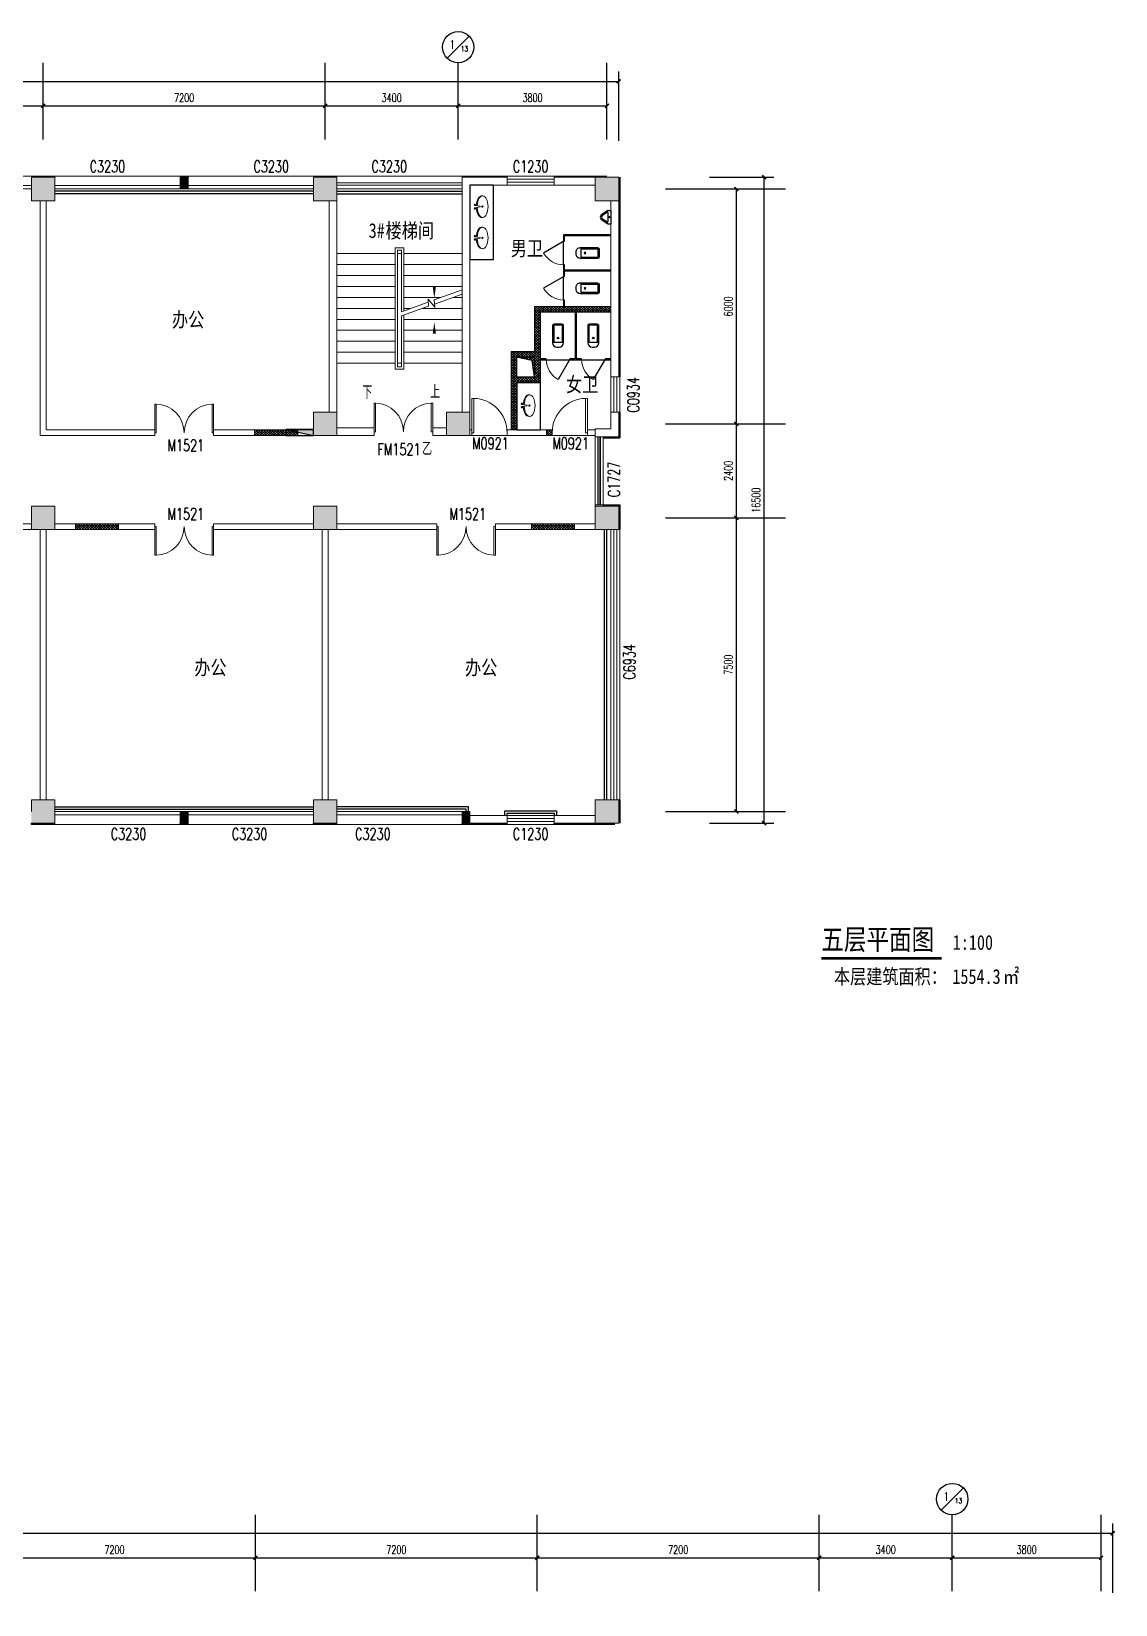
# Model space of a CAD drawing. Header units: millimetres. Extents: x 164760 to 3716174, y -1766400 to 11969.
# Drawn here: x 3409046 to 3436736, y -1604565 to -1564385 of the extents above; entities that cross this region are included whole.
import ezdxf
from ezdxf.enums import TextEntityAlignment as Align

# ---------------------------------------------------------------- set-up
doc = ezdxf.new("R2010")
doc.units = ezdxf.units.MM
doc.header["$LTSCALE"] = 1000
doc.layers.get('0').update_dxf_attribs({"color": 253, "linetype": 'CONTINUOUS'})
doc.layers.get('Defpoints').update_dxf_attribs({"color": 250, "linetype": 'CONTINUOUS', "lineweight": 0})
for name, color, linetype in [('3', 253, 'CONTINUOUS'), ('AXIS', 253, 'CONTINUOUS'), ('AXIS_TEXT', 253, 'CONTINUOUS'), ('DIM_SYMB', 253, 'CONTINUOUS'), ('LATRINE', 253, 'CONTINUOUS'), ('LVTRY', 253, 'CONTINUOUS'), ('PUB_TEXT', 253, 'CONTINUOUS'), ('SURFACE', 253, 'CONTINUOUS'), ('w-消火栓', 253, 'CONTINUOUS'), ('WINDOW_TEXT', 253, 'CONTINUOUS'), ('家具', 253, 'CONTINUOUS')]:
    doc.layers.add(name, color=color, linetype=linetype)
for name, color, linetype, lineweight in [('COLUMN', 253, 'CONTINUOUS', 0), ('FC-FLOOR【地材分格】', 253, 'CONTINUOUS', 0), ('FF-FIXT【洁具】', 253, 'CONTINUOUS', 0), ('PUB_HATCH', 253, 'CONTINUOUS', 0), ('RC-Modelling【天花造型】', 253, 'CONTINUOUS', 0), ('STAIR', 253, 'CONTINUOUS', 0), ('WALL', 253, 'CONTINUOUS', 0), ('Wall【墙体】', 253, 'CONTINUOUS', 0), ('WINDOW', 253, 'CONTINUOUS', 0)]:
    doc.layers.add(name, color=color, linetype=linetype, lineweight=lineweight)
doc.styles.add('_TCH_AXIS', font='COMPLEX', dxfattribs={"bigfont": 'GBCBIG'})
doc.styles.add('_TCH_DIM', font='SIMPLEX', dxfattribs={"bigfont": 'GBCBIG'})
doc.styles.add('_TCH_DIM_T3', font='SIMPLEX', dxfattribs={"width": 0.705882, "bigfont": 'GBCBIG'})
doc.styles.add('_TCH_WINDOW', font='SIMPLEX', dxfattribs={"bigfont": 'GBCBIG'})
doc.styles.get("Standard").update_dxf_attribs({"font": 'GBENOR', "bigfont": 'GBCBIG'})
doc.styles.add('宋体', font='', dxfattribs={"width": 0.7})
doc.styles.get('宋体').set_extended_font_data('SimSun')
doc.dimstyles.new('_TCH_ARCH&&100', dxfattribs={"dimtxt": 212.5, "dimasz": 100, "dimexe": 250, "dimexo": 300, "dimgap": 100, "dimtad": 1, "dimdec": 0, "dimzin": 0, "dimdsep": 46, "dimtxsty": '_TCH_DIM_T3', "dimblk": 'ARCHTICK', "dimcen": 0.09, "dimclrt": 7, "dimazin": 2, "dimtfac": 1, "dimtdec": 0, "dimtix": 1, "dimtmove": 2, "dimatfit": 3, "dimtolj": 1, "dimtzin": 0, "dimarcsym": 0})
pattern_1 = [(45, (250105.35, 155780.643), (-33.6759605, 33.6759605), []), (135, (250105.35, 155780.643), (-33.6759605, -33.6759605), [])]

# ---------------------------------------------------------------- blocks, each defined once
blk = doc.blocks.new('_ArchTick')
at = {"color": 2, "linetype": 'ByBlock', "const_width": 0.4}
blk.add_lwpolyline([(-0.5, -0.5), (0.5, 0.5)], dxfattribs=at)
blk = doc.blocks.new('*D611')
at = {"layer": 'AXIS', "color": 0, "lineweight": -2, "transparency": 16777216}
for p, q in [((3571280, -1554394), (3571280, -1553288)), ((3575080, -1554394), (3575080, -1553288)), ((3571280, -1553538), (3575080, -1553538))]:
    blk.add_line(p, q, dxfattribs=at)
at = {"layer": 'Defpoints', "color": 0, "transparency": 16777216}
for p in [(3575080, -1553538), (3571280, -1554694), (3575080, -1554694)]:
    blk.add_point(p, dxfattribs=at)
at = {"layer": 'AXIS', "color": 0, "lineweight": -2, "transparency": 16777216, "xscale": 100, "yscale": 100, "zscale": 100, "rotation": 180}
blk.add_blockref('_ArchTick', (3571280, -1553538), dxfattribs=at)
at = {"layer": 'AXIS', "color": 0, "lineweight": -2, "transparency": 16777216, "xscale": 100, "yscale": 100, "zscale": 100}
blk.add_blockref('_ArchTick', (3575080, -1553538), dxfattribs=at)
at = {"layer": 'AXIS', "color": 7, "transparency": 16777216, "insert": (3573180, -1553332), "char_height": 212.5, "attachment_point": 5, "style": '_TCH_DIM_T3'}
blk.add_mtext('\\A1;3800', dxfattribs=at)
blk = doc.blocks.new('*D612')
at = {"layer": 'AXIS', "color": 0, "lineweight": -2, "transparency": 16777216}
for p, q in [((3567880, -1554394), (3567880, -1553288)), ((3571280, -1554394), (3571280, -1553288)), ((3567880, -1553538), (3571280, -1553538))]:
    blk.add_line(p, q, dxfattribs=at)
at = {"layer": 'Defpoints', "color": 0, "transparency": 16777216}
for p in [(3571280, -1553538), (3567880, -1554694), (3571280, -1554694)]:
    blk.add_point(p, dxfattribs=at)
at = {"layer": 'AXIS', "color": 0, "lineweight": -2, "transparency": 16777216, "xscale": 100, "yscale": 100, "zscale": 100, "rotation": 180}
blk.add_blockref('_ArchTick', (3567880, -1553538), dxfattribs=at)
at = {"layer": 'AXIS', "color": 0, "lineweight": -2, "transparency": 16777216, "xscale": 100, "yscale": 100, "zscale": 100}
blk.add_blockref('_ArchTick', (3571280, -1553538), dxfattribs=at)
at = {"layer": 'AXIS', "color": 7, "transparency": 16777216, "insert": (3569580, -1553332), "char_height": 212.5, "attachment_point": 5, "style": '_TCH_DIM_T3'}
blk.add_mtext('\\A1;3400', dxfattribs=at)
blk = doc.blocks.new('*D613')
at = {"layer": 'AXIS', "color": 0, "lineweight": -2, "transparency": 16777216}
for p, q in [((3560680, -1554394), (3560680, -1553288)), ((3567880, -1554394), (3567880, -1553288)), ((3560680, -1553538), (3567880, -1553538))]:
    blk.add_line(p, q, dxfattribs=at)
at = {"layer": 'Defpoints', "color": 0, "transparency": 16777216}
for p in [(3567880, -1553538), (3560680, -1554694), (3567880, -1554694)]:
    blk.add_point(p, dxfattribs=at)
at = {"layer": 'AXIS', "color": 0, "lineweight": -2, "transparency": 16777216, "xscale": 100, "yscale": 100, "zscale": 100, "rotation": 180}
blk.add_blockref('_ArchTick', (3560680, -1553538), dxfattribs=at)
at = {"layer": 'AXIS', "color": 0, "lineweight": -2, "transparency": 16777216, "xscale": 100, "yscale": 100, "zscale": 100}
blk.add_blockref('_ArchTick', (3567880, -1553538), dxfattribs=at)
at = {"layer": 'AXIS', "color": 7, "transparency": 16777216, "insert": (3564280, -1553332), "char_height": 212.5, "attachment_point": 5, "style": '_TCH_DIM_T3'}
blk.add_mtext('\\A1;7200', dxfattribs=at)
blk = doc.blocks.new('*D614')
at = {"layer": 'AXIS', "color": 0, "lineweight": -2, "transparency": 16777216}
for p, q in [((3553480, -1554394), (3553480, -1553288)), ((3560680, -1554394), (3560680, -1553288)), ((3553480, -1553538), (3560680, -1553538))]:
    blk.add_line(p, q, dxfattribs=at)
at = {"layer": 'Defpoints', "color": 0, "transparency": 16777216}
for p in [(3560680, -1553538), (3553480, -1554694), (3560680, -1554694)]:
    blk.add_point(p, dxfattribs=at)
at = {"layer": 'AXIS', "color": 0, "lineweight": -2, "transparency": 16777216, "xscale": 100, "yscale": 100, "zscale": 100, "rotation": 180}
blk.add_blockref('_ArchTick', (3553480, -1553538), dxfattribs=at)
at = {"layer": 'AXIS', "color": 0, "lineweight": -2, "transparency": 16777216, "xscale": 100, "yscale": 100, "zscale": 100}
blk.add_blockref('_ArchTick', (3560680, -1553538), dxfattribs=at)
at = {"layer": 'AXIS', "color": 7, "transparency": 16777216, "insert": (3557080, -1553332), "char_height": 212.5, "attachment_point": 5, "style": '_TCH_DIM_T3'}
blk.add_mtext('\\A1;7200', dxfattribs=at)
blk = doc.blocks.new('*D615')
at = {"layer": 'AXIS', "color": 0, "lineweight": -2, "transparency": 16777216}
for p, q in [((3546280, -1554394), (3546280, -1553288)), ((3553480, -1554394), (3553480, -1553288)), ((3546280, -1553538), (3553480, -1553538))]:
    blk.add_line(p, q, dxfattribs=at)
at = {"layer": 'Defpoints', "color": 0, "transparency": 16777216}
for p in [(3553480, -1553538), (3546280, -1554694), (3553480, -1554694)]:
    blk.add_point(p, dxfattribs=at)
at = {"layer": 'AXIS', "color": 0, "lineweight": -2, "transparency": 16777216, "xscale": 100, "yscale": 100, "zscale": 100, "rotation": 180}
blk.add_blockref('_ArchTick', (3546280, -1553538), dxfattribs=at)
at = {"layer": 'AXIS', "color": 0, "lineweight": -2, "transparency": 16777216, "xscale": 100, "yscale": 100, "zscale": 100}
blk.add_blockref('_ArchTick', (3553480, -1553538), dxfattribs=at)
at = {"layer": 'AXIS', "color": 7, "transparency": 16777216, "insert": (3549880, -1553332), "char_height": 212.5, "attachment_point": 5, "style": '_TCH_DIM_T3'}
blk.add_mtext('\\A1;7200', dxfattribs=at)
blk = doc.blocks.new('*D619')
at = {"layer": 'AXIS', "color": 0, "lineweight": -2, "transparency": 16777216}
for p, q in [((3577699, -1564062), (3578635, -1564062)), ((3578385, -1571562), (3578385, -1564062)), ((3577699, -1571562), (3578635, -1571562))]:
    blk.add_line(p, q, dxfattribs=at)
at = {"layer": 'Defpoints', "color": 0, "transparency": 16777216}
for p in [(3577399, -1564062), (3578385, -1564062), (3577399, -1571562)]:
    blk.add_point(p, dxfattribs=at)
at = {"layer": 'AXIS', "color": 0, "lineweight": -2, "transparency": 16777216, "xscale": 100, "yscale": 100, "zscale": 100}
for p, rotation in [((3578385, -1564062), 90), ((3578385, -1571562), 270)]:
    blk.add_blockref('_ArchTick', p, dxfattribs=dict(at, rotation=rotation))
at = {"layer": 'AXIS', "color": 7, "transparency": 16777216, "insert": (3578179, -1567812), "char_height": 212.5, "attachment_point": 5, "rotation": 90, "style": '_TCH_DIM_T3'}
blk.add_mtext('\\A1;7500', dxfattribs=at)
blk = doc.blocks.new('*D620')
at = {"layer": 'AXIS', "color": 0, "lineweight": -2, "transparency": 16777216}
for p, q in [((3577699, -1561662), (3578635, -1561662)), ((3578385, -1564062), (3578385, -1561662)), ((3577699, -1564062), (3578635, -1564062))]:
    blk.add_line(p, q, dxfattribs=at)
at = {"layer": 'Defpoints', "color": 0, "transparency": 16777216}
for p in [(3577399, -1561662), (3578385, -1561662), (3577399, -1564062)]:
    blk.add_point(p, dxfattribs=at)
at = {"layer": 'AXIS', "color": 0, "lineweight": -2, "transparency": 16777216, "xscale": 100, "yscale": 100, "zscale": 100}
for p, rotation in [((3578385, -1561662), 90), ((3578385, -1564062), 270)]:
    blk.add_blockref('_ArchTick', p, dxfattribs=dict(at, rotation=rotation))
at = {"layer": 'AXIS', "color": 7, "transparency": 16777216, "insert": (3578179, -1562862), "char_height": 212.5, "attachment_point": 5, "rotation": 90, "style": '_TCH_DIM_T3'}
blk.add_mtext('\\A1;2400', dxfattribs=at)
blk = doc.blocks.new('*D621')
at = {"layer": 'AXIS', "color": 0, "lineweight": -2, "transparency": 16777216}
for p, q in [((3577699, -1555662), (3578635, -1555662)), ((3578385, -1561662), (3578385, -1555662)), ((3577699, -1561662), (3578635, -1561662))]:
    blk.add_line(p, q, dxfattribs=at)
at = {"layer": 'Defpoints', "color": 0, "transparency": 16777216}
for p in [(3577399, -1555662), (3578385, -1555662), (3577399, -1561662)]:
    blk.add_point(p, dxfattribs=at)
at = {"layer": 'AXIS', "color": 0, "lineweight": -2, "transparency": 16777216, "xscale": 100, "yscale": 100, "zscale": 100}
for p, rotation in [((3578385, -1555662), 90), ((3578385, -1561662), 270)]:
    blk.add_blockref('_ArchTick', p, dxfattribs=dict(at, rotation=rotation))
at = {"layer": 'AXIS', "color": 7, "transparency": 16777216, "insert": (3578179, -1558662), "char_height": 212.5, "attachment_point": 5, "rotation": 90, "style": '_TCH_DIM_T3'}
blk.add_mtext('\\A1;6000', dxfattribs=at)
blk = doc.blocks.new('*D622')
at = {"layer": 'AXIS', "color": 0, "lineweight": -2, "transparency": 16777216}
for p, q in [((3577699, -1555362), (3579345, -1555362)), ((3579095, -1571862), (3579095, -1555362)), ((3577699, -1571862), (3579345, -1571862))]:
    blk.add_line(p, q, dxfattribs=at)
at = {"layer": 'Defpoints', "color": 0, "transparency": 16777216}
for p in [(3577399, -1555362), (3579095, -1555362), (3577399, -1571862)]:
    blk.add_point(p, dxfattribs=at)
at = {"layer": 'AXIS', "color": 0, "lineweight": -2, "transparency": 16777216, "xscale": 100, "yscale": 100, "zscale": 100}
for p, rotation in [((3579095, -1555362), 90), ((3579095, -1571862), 270)]:
    blk.add_blockref('_ArchTick', p, dxfattribs=dict(at, rotation=rotation))
at = {"layer": 'AXIS', "color": 7, "transparency": 16777216, "insert": (3578889, -1563612), "char_height": 212.5, "attachment_point": 5, "rotation": 90, "style": '_TCH_DIM_T3'}
blk.add_mtext('\\A1;16500', dxfattribs=at)
blk = doc.blocks.new('*D623')
at = {"layer": 'AXIS', "color": 0, "lineweight": -2, "transparency": 16777216}
for p, q in [((3481180, -1554433), (3481180, -1552663)), ((3481180, -1552913), (3575380, -1552913)), ((3575380, -1554433), (3575380, -1552663))]:
    blk.add_line(p, q, dxfattribs=at)
at = {"layer": 'Defpoints', "color": 0, "transparency": 16777216}
for p in [(3575380, -1552913), (3481180, -1554733), (3575380, -1554733)]:
    blk.add_point(p, dxfattribs=at)
at = {"layer": 'AXIS', "color": 0, "lineweight": -2, "transparency": 16777216, "xscale": 100, "yscale": 100, "zscale": 100, "rotation": 180}
blk.add_blockref('_ArchTick', (3481180, -1552913), dxfattribs=at)
at = {"layer": 'AXIS', "color": 0, "lineweight": -2, "transparency": 16777216, "xscale": 100, "yscale": 100, "zscale": 100}
blk.add_blockref('_ArchTick', (3575380, -1552913), dxfattribs=at)
at = {"layer": 'AXIS', "color": 7, "transparency": 16777216, "insert": (3528280, -1552707), "char_height": 212.5, "attachment_point": 5, "style": '_TCH_DIM_T3'}
blk.add_mtext('\\A1;94200', dxfattribs=at)
blk = doc.blocks.new('A$C4D690477')
at = {"layer": 'FF-FIXT【洁具】', "color": 252}
for p, q in [((344, 302), (205, 285)), ((205, 285), (205, 267)), ((205, 267), (344, 249))]:
    blk.add_line(p, q, dxfattribs=at)
at = {"layer": 'FF-FIXT【洁具】', "color": 251}
blk.add_circle((145, 277), 16, dxfattribs=at)
at = {"layer": 'FF-FIXT【洁具】', "color": 252}
for centre in [(335, 320), (335, 231)]:
    blk.add_circle(centre, 17.9, dxfattribs=at)
at = {"layer": 'FF-FIXT【洁具】', "color": 181, "extrusion": (0, 0, -1)}
for centre, ratio, start_param, end_param in [((139, 277), 0.5, 4.782885, 10.934222), ((158, 277), 0.531076, 3.076239, 4.638107), ((158, 277), 0.531076, 4.795815, 6.348539)]:
    blk.add_ellipse(centre, major_axis=(0, -277), ratio=ratio, start_param=start_param, end_param=end_param, dxfattribs=at)
blk = doc.blocks.new('$lvtry$00000007')
for p, q in [((-170, 0, 0), (170, 0, 0)), ((-170, -61, 0), (-170, 0, 0)), ((-162, -88, 0), (-69, -231, 0)), ((-124, -91, 0), (-43, -216, 0)), ((-116, -76, 0), (116, -76, 0)), ((43, -216, 0), (124, -91, 0)), ((69, -231, 0), (162, -88, 0)), ((170, -61, 0), (170, 0, 0))]:
    blk.add_line(p, q)
blk.add_circle((0, -38, 0), 17.7)
for centre, radius, start, end in [((-120, -61, 0), 50, 180, 213.0863), ((-116, -86, 0), 10, 90, 213.0863), ((0, -191, 0), 80, 210, 330), ((0, -191, 0), 50, 210, 330), ((116, -86, 0), 10, 326.9137, 90), ((120, -61, 0), 50, 326.9137, 0)]:
    blk.add_arc(centre, radius, start, end)
blk = doc.blocks.new('$QC001_5')
blk.add_line((-325, 200), (325, 0))
blk.add_lwpolyline([(325, 0), (325, 200), (-325, 200), (-325, 0)], close=True)
blk.add_solid([(-325, 200), (325, 200), (-325, 200), (325, 0)])
at = {"flags": 1}
for tag in ['UNIT', 'WHAT', 'SPEC']:
    blk.add_attdef(tag, (0, 0), '', height=0.001, dxfattribs=at)
blk = doc.blocks.new('$DorLib2D$00000002')
for p, q in [((-0.5, 0), (-0.5, 0.4875)), ((-0.475, 0.4875), (-0.5, 0.4875)), ((-0.475, 0), (-0.475, 0.4875)), ((0.475, 0), (0.475, 0.4875)), ((0.475, 0.4875), (0.5, 0.4875)), ((0.5, 0), (0.5, 0.4875)), ((-0.5, 0), (-0.475, 0)), ((0.5, 0), (0.475, 0))]:
    blk.add_line(p, q)
at = {"lineweight": 13}
for centre, start, end in [((-0.4875, 0), 0, 88.53072), ((0.4875, 0), 91.46928, 180)]:
    blk.add_arc(centre, 0.4875, start, end, dxfattribs=at)
blk = doc.blocks.new('$DorLib2D$00000001')
for p, q in [((0.45, 0.975), (0.5, 0.975)), ((0.45, 0), (0.45, 0.975)), ((0.5, 0), (0.5, 0.975)), ((0.5, 0), (0.45, 0))]:
    blk.add_line(p, q)
at = {"lineweight": 13}
blk.add_arc((0.475, 0), 0.975, 91.4693, 180, dxfattribs=at)
blk = doc.blocks.new('$lvtry$00000200')
for p, q in [((-140, -40, 0), (-140, -480, 0)), ((-110, -40, 0), (-110, -470, 0)), ((100, 0, 0), (-100, 0, 0)), ((100, -30, 0), (-100, -30, 0)), ((110, -470, 0), (110, -40, 0)), ((140, -480, 0), (140, -40, 0)), ((140, -470, 0), (-140, -470, 0)), ((-30, -590, 0), (30, -590, 0))]:
    blk.add_line(p, q)
blk.add_circle((0, -359, 0), 20)
for centre, radius, start, end in [((-100, -40, 0), 40, 90, 180), ((-100, -40, 0), 10, 90, 180), ((100, -40, 0), 40, 0, 90), ((100, -40, 0), 10, 0, 90), ((-30, -480, 0), 110, 180, 270), ((30, -480, 0), 110, 270, 0)]:
    blk.add_arc(centre, radius, start, end)
blk.add_point((0, 0))
blk = doc.blocks.new('$TCHSYS$APDOOR2D')
blk.add_line((0.5, 0), (0, 0.866))
at = {"lineweight": 13}
blk.add_arc((0.5, 0), 1, 120, 180, dxfattribs=at)
blk = doc.blocks.new('$TCHSYS$WIN2D')
for p, q in [((-0.5, 0.5), (0.5, 0.5)), ((-0.5, 0.5), (-0.5, -0.5)), ((0.5, 0.5), (0.5, -0.5)), ((0.5, 0.1667), (-0.5, 0.1667)), ((0.5, -0.1667), (-0.5, -0.1667)), ((-0.5, -0.5), (0.5, -0.5))]:
    blk.add_line(p, q)
blk = doc.blocks.new('$WINLIB2D$00000004')
for p, q in [((-0.5, 0.5), (0.5, 0.5)), ((-0.5, 0.5), (-0.5, -0.5)), ((0.5, -0.5), (0.5, 0.5)), ((-0.5, 0.241), (0.5, 0.241)), ((-0.5, -0.5), (0.5, -0.5))]:
    blk.add_line(p, q)
blk = doc.blocks.new('$WINLIB2D$00000005')
for p, q in [((-0.5, 0.5), (0.5, 0.5)), ((-0.5, 0.5), (-0.5, -0.5)), ((0.5, -0.5), (0.5, 0.5)), ((0.5, 0.167), (-0.5, 0.167)), ((0.5, 0), (-0.5, 0)), ((0.5, -0.167), (-0.5, -0.167)), ((-0.5, -0.5), (0.5, -0.5))]:
    blk.add_line(p, q)
blk = doc.blocks.new('海龙_0918165925')
at = {"layer": 'PUB_HATCH'}
for points in [[(32100, -600), (32700, -600), (32700, 0), (32100, 0)], [(35900, -300), (36100, -300), (36100, 0), (35900, 0)], [(39300, -600), (39900, -600), (39900, 0), (39300, 0)], [(46500, -600), (47100, -600), (47100, 0), (46500, 0)], [(39300, -6600), (39900, -6600), (39900, -6000), (39300, -6000)], [(42700, -6600), (43300, -6600), (43300, -6000), (42700, -6000)], [(32100, -9000), (32700, -9000), (32700, -8400), (32100, -8400)], [(39300, -9000), (39900, -9000), (39900, -8400), (39300, -8400)], [(46500, -9000), (47100, -9000), (47100, -8400), (46500, -8400)], [(32100, -16500), (32700, -16500), (32700, -15900), (32100, -15900)], [(39300, -16500), (39900, -16500), (39900, -15900), (39300, -15900)], [(46500, -16500), (47100, -16500), (47100, -15900), (46500, -15900)], [(36100, -16200), (35900, -16200), (35900, -16500), (36100, -16500)], [(43300, -16200), (43100, -16200), (43100, -16500), (43300, -16500)]]:
    blk.add_hatch(color=256, dxfattribs=at).paths.add_polyline_path(points)
at = {"layer": 'COLUMN'}
for p, q in [((32700, 0), (32100, 0)), ((32100, -300), (32100, -600)), ((32700, -600), (32700, -300)), ((39900, 0), (39300, 0)), ((39300, -300), (39300, -600)), ((39900, -600), (39900, 0)), ((47100, 0), (46500, 0)), ((46500, 0), (46500, -600)), ((47100, -600), (47100, 0)), ((32100, -600), (32700, -600)), ((39300, -600), (39900, -600)), ((46500, -600), (47100, -600)), ((39900, -6000), (39300, -6000)), ((39300, -6000), (39300, -6600)), ((39900, -6600), (39900, -6000)), ((43300, -6000), (42700, -6000)), ((42700, -6000), (42700, -6600)), ((43300, -6600), (43300, -6000)), ((39300, -6600), (39900, -6600)), ((42700, -6600), (43300, -6600)), ((32700, -8400), (32100, -8400)), ((32100, -8400), (32100, -9000)), ((32700, -9000), (32700, -8400)), ((39900, -8400), (39300, -8400)), ((39300, -8400), (39300, -9000)), ((39900, -9000), (39900, -8400)), ((47100, -8400), (46500, -8400)), ((46500, -8400), (46500, -9000)), ((47100, -9000), (47100, -8400)), ((32100, -9000), (32700, -9000)), ((39300, -9000), (39900, -9000)), ((46500, -9000), (47100, -9000)), ((32700, -15900), (32100, -15900)), ((32100, -15900), (32100, -16200)), ((32700, -16200), (32700, -15900)), ((39900, -15900), (39300, -15900)), ((39300, -15900), (39300, -16200)), ((39900, -16200), (39900, -15900)), ((47100, -15900), (46500, -15900)), ((46500, -15900), (46500, -16500)), ((47100, -16500), (47100, -15900)), ((32100, -16500), (32700, -16500)), ((39300, -16500), (39900, -16500)), ((46500, -16500), (47100, -16500))]:
    blk.add_line(p, q, dxfattribs=at)
blk = doc.blocks.new('海龙_0926164331')
at = {"layer": 'AXIS'}
for p, q in [((42746.8, -682.8), (43312.5, -117.2)), ((25229.7, -2397.2), (25229.7, -800)), ((32429.7, -2397.2), (32429.7, -800)), ((39629.7, -2397.2), (39629.7, -800)), ((43029.7, -2397.2), (43029.7, -800)), ((46829.7, -2397.2), (46829.7, -800)), ((48325.5, -4023.1), (51385.9, -4023.1)), ((48325.5, -10023.1), (51385.9, -10023.1)), ((48325.5, -12423.1), (51385.9, -12423.1)), ((48325.5, -19923.1), (51385.9, -19923.1))]:
    blk.add_line(p, q, dxfattribs=at)
blk.add_circle((43029.7, -400), 400, dxfattribs=at)
at = {"layer": 'AXIS_TEXT', "color": 7, "style": '_TCH_AXIS'}
for s, height, p, p2 in [('1', 218.6, (42830.4, -443.7), (42924.1, -443.7)), ('13', 135.29, (43095, -508.2), (43281.8, -508.2))]:
    blk.add_text(s, height=height, dxfattribs=at).set_placement(p, p2, align=Align.FIT)
at = {"layer": 'AXIS'}
for p1, p2, distance, picture, middle in [((-47070.3, -3094), (47129.7, -3094), 1819.8, '*D623', (29.7, -1067.9)), ((18029.7, -3054.5), (25229.7, -3054.5), 1155.3, '*D615', (21629.7, -1693)), ((25229.7, -3054.5), (32429.7, -3054.5), 1155.3, '*D614', (28829.7, -1693)), ((32429.7, -3054.5), (39629.7, -3054.5), 1155.3, '*D613', (36029.7, -1693)), ((39629.7, -3054.5), (43029.7, -3054.5), 1155.3, '*D612', (41329.7, -1693)), ((43029.7, -3054.5), (46829.7, -3054.5), 1155.3, '*D611', (44929.7, -1693)), ((49149, -20223.1), (49149, -3723.1), -1695.5, '*D622', (50638.2, -11973.1)), ((49149, -10023.1), (49149, -4023.1), -986.2, '*D621', (49928.9, -7023.1)), ((49149, -12423.1), (49149, -10023.1), -986.2, '*D620', (49928.9, -11223.1)), ((49149, -19923.1), (49149, -12423.1), -986.2, '*D619', (49928.9, -16173.1))]:
    dim = blk.add_aligned_dim(p1=p1, p2=p2, distance=distance, dimstyle='_TCH_ARCH&&100', dxfattribs=at)
    dim.commit()
    dim.dimension.update_dxf_attribs({"geometry": picture, "text_midpoint": middle, "insert": (-3528250.3, 1551639)})
blk = doc.blocks.new('海龙0927231631')
at = {"layer": 'RC-Modelling【天花造型】'}
h = blk.add_hatch(dxfattribs=at)
h.set_pattern_fill('ANSI37', color=3, scale=15)
h.set_pattern_definition(pattern_1)
h.paths.add_polyline_path([(45129, 3165), (46930, 3165), (46930, 3315), (44979, 3315), (44979, 2165), (44379, 2165), (44379, 1440), (44379, 165), (44529, 165), (44529, 1365), (45129, 1365), (45129, 1965), (45129, 2090)])
h.paths.add_polyline_path([(44922, 1930), (44529, 2015), (44529, 2015), (44529, 1515), (44979, 1515)], flags=16)
h.paths.add_polyline_path([(45288, 15), (45430, 15), (45430, 165), (45288, 165)])
h.paths.add_polyline_path([(44904, -2235), (46004, -2235), (46004, -2385), (44904, -2385)])
h.paths.add_polyline_path([(34355, -2235), (33255, -2235), (33255, -2385), (34355, -2385)])
h.paths.add_polyline_path([(30504, -2235), (31604, -2235), (31604, -2385), (30504, -2385)])
h.paths.add_polyline_path([(23925, -2235), (24827, -2235), (24827, -2385), (23925, -2385)])
h = blk.add_hatch(dxfattribs=at)
h.set_pattern_fill('ANSI37', color=3, scale=15)
h.set_pattern_definition(pattern_1)
h.paths.add_polyline_path([(38930, 165), (37830, 165), (37830, 15), (38930, 15)])
at = {"layer": '3', "color": 3}
for p, q in [((39330, 6255), (32730, 6255)), ((39330, 6195), (32730, 6195)), ((39930, 6255), (43130, 6255)), ((39930, 6195), (43130, 6195)), ((46770, -9285), (46770, -2385)), ((46830, -9285), (46830, -2385))]:
    blk.add_line(p, q, dxfattribs=at)
for points in [[(44979, 1515), (44922, 1930), (44529, 2015)], [(32730, -9465), (39330, -9465)], [(32730, -9525), (39330, -9525)], [(43290, -9585), (43290, -9465), (39930, -9465)], [(43230, -9585), (43230, -9525), (39930, -9525)], [(44220, -9685), (44220, -9565), (45540, -9565), (45540, -9685)], [(44280, -9685), (44280, -9625), (45480, -9625), (45480, -9685)]]:
    blk.add_lwpolyline(points, dxfattribs=at)
at = {"layer": 'DIM_SYMB', "color": 3}
for points in [[(40675, 1404, 0, 0, 0), (40675, 5525, 0, 0, 0), (42420, 5525, 0, 0, 0), (42420, 3515, 0, 80, 0), (42420, 3815, 0, 0, 0)], [(42420, 1416, 0, 0, 0), (42420, 2919, 0, 80, 0), (42420, 2619, 0, 0, 0)]]:
    blk.add_lwpolyline(points, format="xyseb", dxfattribs=at)
at = {"layer": 'LATRINE', "color": 3}
for p, q in [((45717, 5140), (45717, 4978)), ((46930, 5140), (45717, 5140)), ((45717, 4378, 400), (45717, 4978, 400)), ((45717, 4978), (45742, 4978)), ((45742, 4978), (45742, 5115)), ((46930, 5115), (45742, 5115)), ((46930, 5115), (46930, 5140)), ((45742, 4378), (45717, 4378)), ((45717, 4378), (45717, 4228)), ((45717, 4228), (45717, 4078)), ((45717, 3478, 400), (45717, 4078, 400)), ((45717, 4078), (45742, 4078)), ((45742, 4240), (45742, 4378)), ((46930, 4240), (45742, 4240)), ((45742, 4078), (45742, 4215)), ((46930, 4215), (45742, 4215)), ((46930, 4215), (46930, 4240)), ((45742, 3478), (45717, 3478)), ((45717, 3478), (45717, 3315)), ((45717, 3315), (45742, 3315)), ((45742, 3315), (45742, 3478)), ((46017, 3165), (46017, 1978)), ((46042, 3165), (46017, 3165)), ((46042, 3165), (46042, 1978)), ((45280, 1978), (45129, 1978)), ((45129, 1953), (45280, 1953)), ((45280, 1953), (45280, 1978)), ((45280, 1953, 400), (45880, 1953, 400)), ((46017, 1978), (45880, 1978)), ((45880, 1978), (45880, 1953)), ((45880, 1953), (46030, 1953)), ((46030, 1953), (46180, 1953)), ((46180, 1978), (46042, 1978)), ((46180, 1953), (46180, 1978)), ((46180, 1953, 400), (46780, 1953, 400)), ((46930, 1978), (46780, 1978)), ((46780, 1978), (46780, 1953)), ((46780, 1953), (46930, 1953)), ((46930, 1953), (46930, 1978))]:
    blk.add_line(p, q, dxfattribs=at)
for points in [[(43930, 4515), (43930, 6415), (43330, 6415), (43330, 4515)], [(45129, 165), (45129, 1365), (44529, 1365), (44529, 165)]]:
    blk.add_lwpolyline(points, close=True, dxfattribs=at)
at = {"layer": 'LVTRY', "color": 3}
blk.add_lwpolyline([(46731, -1755), (47160, -1755), (47160, -1785)], dxfattribs=at)
at = {"layer": 'RC-Modelling【天花造型】', "color": 3}
for points in [[(45129, 3165), (46930, 3165), (46930, 3315), (44979, 3315), (44979, 2165), (44379, 2165), (44379, 1440), (44379, 165), (44529, 165), (44529, 1365), (45129, 1365), (45129, 1965), (45129, 2090)], [(44922, 1930), (44529, 2015), (44529, 2015), (44529, 1515), (44979, 1515)], [(38930, 165), (37830, 165), (37830, 15), (38930, 15)], [(45288, 15), (45430, 15), (45430, 165), (45288, 165)], [(34355, -2235), (33255, -2235), (33255, -2385), (34355, -2385)], [(44904, -2235), (46004, -2235), (46004, -2385), (44904, -2385)]]:
    blk.add_lwpolyline(points, close=True, dxfattribs=at)
at = {"layer": 'STAIR', "color": 3}
for p, q in [((43130, 6315), (39930, 6315)), ((39930, 6315), (39930, 4665)), ((43130, 4665), (43130, 6315)), ((39930, 4665), (39930, 1865)), ((41420, 4665), (39930, 4665)), ((39930, 4665), (41420, 4665)), ((41639, 4815), (41420, 4815)), ((41420, 4815), (41420, 1715)), ((41579, 4755), (41480, 4755)), ((41480, 4755), (41480, 1775)), ((41480, 4665), (41480, 1865)), ((41480, 4665), (41579, 4665)), ((41579, 3178), (41579, 4755)), ((41579, 3178), (41579, 4665)), ((41639, 3200), (41639, 4815)), ((41639, 4665), (43130, 4665)), ((41639, 4665), (43130, 4665)), ((43130, 3738), (43130, 4665)), ((41420, 4385), (39930, 4385)), ((41420, 4105), (39930, 4105)), ((41639, 4385), (43130, 4385)), ((41639, 4105), (43130, 4105)), ((41420, 3825), (39930, 3825)), ((41639, 3825), (43130, 3825)), ((42416, 3481), (43130, 3738)), ((42425, 3377), (43130, 3632)), ((43130, 1865), (43130, 3632)), ((41420, 3545), (39930, 3545)), ((41420, 3265), (39930, 3265)), ((41579, 3178), (42266, 3426)), ((41579, 3072), (42274, 3323)), ((41639, 3545), (42595, 3545)), ((41639, 3265), (41820, 3265)), ((42114, 3265), (43130, 3265)), ((42274, 3323), (42259, 3501)), ((42259, 3501), (42432, 3295)), ((42432, 3295), (42416, 3481)), ((42889, 3545), (43130, 3545)), ((41420, 2985), (39930, 2985)), ((41579, 1865), (41579, 3072)), ((41579, 1775), (41579, 3072)), ((41639, 1715), (41639, 3094)), ((41639, 2985), (43130, 2985)), ((41420, 2705), (39930, 2705)), ((41420, 2425), (39930, 2425)), ((41639, 2705), (43130, 2705)), ((41639, 2425), (43130, 2425)), ((41420, 2145), (39930, 2145)), ((41639, 2145), (43130, 2145)), ((41420, 1865), (39930, 1865)), ((41420, 1715), (41639, 1715)), ((41579, 1865), (41480, 1865)), ((41480, 1775), (41579, 1775)), ((41639, 1865), (43130, 1865))]:
    blk.add_line(p, q, dxfattribs=at)
at = {"layer": 'SURFACE', "color": 3}
for p, q in [((32130, 6645), (32430, 6645)), ((32430, 6645), (32730, 6645)), ((32730, 6645), (32730, 6615)), ((35930, 6645), (35930, 6615)), ((35930, 6645), (36130, 6645)), ((36130, 6645), (36130, 6615)), ((39330, 6645), (39330, 6615)), ((39330, 6645), (39930, 6645)), ((43130, 6645), (43130, 6615)), ((43130, 6645), (43230, 6645)), ((43230, 6645), (44280, 6645)), ((44280, 6645), (44280, 6615)), ((45480, 6645), (45480, 6615)), ((45480, 6645), (46830, 6645)), ((47160, 6615), (47160, 1515)), ((47160, 1515), (47130, 1515)), ((47160, 615), (47130, 615)), ((47160, 615), (47160, -45)), ((46731, -45), (47160, -45)), ((47160, -1785), (47160, -2385)), ((47160, -2385), (47130, -2385)), ((47160, -9285), (47130, -9285)), ((47160, -9285), (47160, -9885)), ((32130, -9915), (32130, -9885)), ((32430, -9915), (32130, -9915)), ((32730, -9915), (32430, -9915)), ((32730, -9915), (32730, -9885)), ((35930, -9915), (35930, -9885)), ((36130, -9915), (35930, -9915)), ((36130, -9915), (36130, -9885)), ((39330, -9915), (39330, -9885)), ((39630, -9915), (39330, -9915)), ((39930, -9915), (39630, -9915)), ((39930, -9915), (39930, -9885)), ((43130, -9915), (43130, -9885)), ((43330, -9915), (43130, -9915)), ((44280, -9915), (43330, -9915)), ((44280, -9915), (44280, -9885)), ((45480, -9915), (45480, -9885)), ((47030, -9915), (45480, -9915))]:
    blk.add_line(p, q, dxfattribs=at)
at = {"layer": 'WALL', "color": 3}
for p, q in [((36130, 6615), (35930, 6615)), ((35930, 6615), (35930, 6315)), ((36130, 6315), (36130, 6615)), ((43230, 6615), (43130, 6615)), ((43130, 6615), (43130, 6415)), ((44280, 6615), (43230, 6615)), ((44280, 6415), (44280, 6615)), ((46530, 6615), (45480, 6615)), ((45480, 6615), (45480, 6415)), ((35930, 6315), (36130, 6315)), ((43130, 6415), (43130, 615)), ((43330, 6415), (43330, 615)), ((43330, 6415), (44280, 6415)), ((45480, 6415), (46530, 6415)), ((39730, 6015), (39730, 615)), ((39930, 6015), (39930, 615)), ((46930, 6015), (46930, 1515)), ((47130, 1515), (47130, 6015)), ((46930, 1515), (47130, 1515)), ((47130, 615), (46930, 615)), ((46930, 615), (46930, 185)), ((47130, -15), (47130, 615)), ((40880, 215), (39930, 215)), ((39930, 15), (40880, 15)), ((40880, 15), (40880, 215)), ((42730, 215), (42380, 215)), ((42380, 215), (42380, 15)), ((42380, 15), (42730, 15)), ((46531, 185), (46531, -15)), ((46531, 185), (46930, 185)), ((46531, -15), (46731, -15)), ((46731, -15), (47130, -15)), ((46731, -1755), (46531, -1755)), ((46531, -1755), (46531, -1785)), ((46731, -1785), (46731, -1755)), ((36130, -9585), (35930, -9585)), ((35930, -9585), (35930, -9885)), ((36130, -9885), (36130, -9585)), ((43330, -9585), (43130, -9585)), ((43130, -9585), (43130, -9885)), ((43330, -9885), (43330, -9585)), ((35930, -9885), (36130, -9885)), ((43130, -9885), (43330, -9885)), ((44280, -9685), (43330, -9685)), ((43330, -9885), (44280, -9885)), ((44280, -9885), (44280, -9685)), ((46530, -9685), (45480, -9685)), ((45480, -9685), (45480, -9885)), ((45480, -9885), (46530, -9885))]:
    blk.add_line(p, q, dxfattribs=at)
at = {"layer": 'Wall【墙体】', "color": 3}
for p, q in [((32355, 6015), (32355, 15)), ((32505, 6015), (32505, 165)), ((46930, 3315), (44979, 3315)), ((44979, 3315), (44979, 2165)), ((46930, 3165), (46930, 3315)), ((46930, 3165), (45129, 3165)), ((45129, 3165), (45129, 2090)), ((44379, 2165), (44379, 1440)), ((44979, 2165), (44379, 2165)), ((44529, 2015), (44529, 1515)), ((44979, 2015), (44529, 2015)), ((44979, 2015), (44979, 1965)), ((45129, 2090), (45129, 1965)), ((44979, 1965), (44979, 1515)), ((45129, 1965), (45129, 1365)), ((44379, 1440), (44379, 165)), ((44979, 1515), (44529, 1515)), ((45129, 1365), (44529, 1365)), ((44529, 1365), (44529, 165)), ((32355, 15), (35280, 15)), ((35280, 165), (32505, 165)), ((35280, 15), (35280, 165)), ((39330, 165), (36780, 165)), ((36780, 165), (36780, 15)), ((36780, 15), (39330, 15)), ((43380, 165), (43330, 165)), ((43330, 15), (43380, 15)), ((43380, 15), (43380, 165)), ((44379, 165), (44280, 165)), ((44280, 165), (44280, 15)), ((44280, 15), (44454, 15)), ((45430, 165), (44379, 165)), ((44454, 15), (45430, 15)), ((45430, 15), (45430, 165)), ((46531, 165), (46330, 165)), ((46330, 165), (46330, 15)), ((46330, 15), (46531, 15)), ((46531, 15), (46531, 165)), ((32130, -2235), (29580, -2235)), ((29580, -2385), (32130, -2385)), ((32355, -2385), (32355, -9285)), ((32505, -2385), (32505, -9285)), ((35280, -2235), (32730, -2235)), ((32730, -2385), (35280, -2385)), ((35280, -2385), (35280, -2235)), ((39330, -2235), (36780, -2235)), ((36780, -2235), (36780, -2385)), ((36780, -2385), (39330, -2385)), ((39555, -2385), (39555, -9285)), ((39705, -2385), (39705, -9285)), ((42480, -2235), (39930, -2235)), ((39930, -2385), (42480, -2385)), ((42480, -2385), (42480, -2235)), ((46530, -2235), (43980, -2235)), ((43980, -2235), (43980, -2385)), ((43980, -2385), (46530, -2385))]:
    blk.add_line(p, q, dxfattribs=at)
at = {"layer": 'WINDOW', "color": 3}
for p, q in [((44280, 15), (43380, 15)), ((46330, 15), (45430, 15))]:
    blk.add_line(p, q, dxfattribs=at)
at = {"layer": 'AXIS', "color": 3}
blk.add_blockref('海龙_0926164331', (0, 10338), dxfattribs=at)
at = {"layer": 'COLUMN', "color": 3}
blk.add_blockref('海龙_0918165925', (30, 6615), dxfattribs=at)
at = {"layer": 'LATRINE', "color": 3, "xscale": 600, "yscale": 600, "zscale": 25, "rotation": 90}
for p in [(45730, 4678), (45730, 3778)]:
    blk.add_blockref('$TCHSYS$APDOOR2D', p, dxfattribs=at)
at = {"layer": 'LATRINE', "color": 3, "xscale": 600, "yscale": -600, "zscale": 25}
for p in [(45580, 1965), (46480, 1965)]:
    blk.add_blockref('$TCHSYS$APDOOR2D', p, dxfattribs=at)
at = {"layer": 'LVTRY', "color": 3, "extrusion": (0, 0, -1), "xscale": -1, "zscale": -1, "rotation": 90}
blk.add_blockref('$lvtry$00000007', (-46930, 5596, 0), dxfattribs=at)
at = {"layer": 'LVTRY', "color": 3, "yscale": -1, "rotation": 90.00000000000003}
for p in [(46630, 4678), (46630, 3778)]:
    blk.add_blockref('$lvtry$00000200', p, dxfattribs=at)
at = {"layer": 'LVTRY', "color": 3}
for p in [(45580, 2865), (46480, 2865)]:
    blk.add_blockref('$lvtry$00000200', p, dxfattribs=at)
at = {"layer": 'w-消火栓', "color": 3, "xscale": 1.077000000048428, "yscale": 0.8000000000465661}
blk.add_blockref('$QC001_5', (38980, 15), dxfattribs=at)
at = {"layer": 'WINDOW', "color": 3}
ref = blk.add_blockref('$WINLIB2D$00000004', (30530, 6480), dxfattribs=dict(at, xscale=3200, yscale=-330, zscale=3200))
ref.add_attrib('A', 'C3230', (30254, 6742), dxfattribs={"layer": 'WINDOW_TEXT', "height": 297.5, "style": '_TCH_WINDOW', "width": 0.705882})
ref = blk.add_blockref('$WINLIB2D$00000004', (34330, 6480), dxfattribs=dict(at, xscale=3200, yscale=-330, zscale=3200))
ref.add_attrib('A', 'C3230', (33615, 6742), dxfattribs={"layer": 'WINDOW_TEXT', "height": 297.5, "style": '_TCH_WINDOW', "width": 0.705882})
ref = blk.add_blockref('$WINLIB2D$00000004', (37730, 6480), dxfattribs=dict(at, xscale=3200, yscale=-330, zscale=3200))
ref.add_attrib('A', 'C3230', (37799, 6742), dxfattribs={"layer": 'WINDOW_TEXT', "height": 297.5, "style": '_TCH_WINDOW', "width": 0.705882})
ref = blk.add_blockref('$WINLIB2D$00000004', (41530, 6530), dxfattribs=dict(at, xscale=3200, yscale=-230, zscale=3200))
ref.add_attrib('A', 'C3230', (40815, 6742), dxfattribs={"layer": 'WINDOW_TEXT', "height": 297.5, "style": '_TCH_WINDOW', "width": 0.705882})
ref = blk.add_blockref('$TCHSYS$WIN2D', (44880, 6530), dxfattribs=dict(at, xscale=1200, yscale=-230, zscale=1200))
ref.add_attrib('A', 'C1230', (44425, 6742), dxfattribs={"layer": 'WINDOW_TEXT', "height": 297.5, "style": '_TCH_WINDOW', "width": 0.705882})
ref = blk.add_blockref('$TCHSYS$WIN2D', (47045, 1065), dxfattribs=dict(at, xscale=900, yscale=-230, zscale=900, rotation=270))
ref.add_attrib('A', 'C0934', (47653, 604), dxfattribs={"layer": 'WINDOW_TEXT', "height": 297.5, "rotation": 90, "style": '_TCH_WINDOW', "width": 0.705882})
ref = blk.add_blockref('$DorLib2D$00000002', (36030, 90), dxfattribs=dict(at, xscale=-1500, yscale=-1500, zscale=-1500, rotation=179.9999999999251))
ref.add_attrib('A', 'M1521', (35605, -383), dxfattribs={"layer": 'WINDOW_TEXT', "height": 297.5, "rotation": 360, "style": '_TCH_WINDOW', "width": 0.705882})
at = {"layer": 'WINDOW', "color": 3, "xscale": 1500, "yscale": -1500, "zscale": 1500, "rotation": 180}
blk.add_blockref('$DorLib2D$00000002', (41630, 115), dxfattribs=at)
at = {"layer": 'WINDOW', "color": 3}
ref = blk.add_blockref('$DorLib2D$00000001', (43830, 90), dxfattribs=dict(at, xscale=900, yscale=-900, zscale=900, rotation=180))
ref.add_attrib('A', 'M0921', (43385, -333), dxfattribs={"layer": 'WINDOW_TEXT', "height": 297.5, "style": '_TCH_WINDOW', "width": 0.705882})
ref = blk.add_blockref('$DorLib2D$00000001', (45880, 90), dxfattribs=dict(at, xscale=-900, yscale=-900, zscale=-900, rotation=180))
ref.add_attrib('A', 'M0921', (45435, -333), dxfattribs={"layer": 'WINDOW_TEXT', "height": 297.5, "style": '_TCH_WINDOW', "width": 0.705882})
ref = blk.add_blockref('$WINLIB2D$00000005', (46631, -885), dxfattribs=dict(at, xscale=1740, yscale=-200, zscale=1740, rotation=270))
ref.add_attrib('A', 'C1727', (47155, -1558), dxfattribs={"layer": 'WINDOW_TEXT', "height": 297.5, "rotation": 90, "style": '_TCH_WINDOW', "width": 0.705882})
ref = blk.add_blockref('$DorLib2D$00000002', (36030, -2310), dxfattribs=dict(at, xscale=-1500, yscale=-1500, zscale=-1500))
ref.add_attrib('A', 'M1521', (35605, -2133), dxfattribs={"layer": 'WINDOW_TEXT', "height": 297.5, "style": '_TCH_WINDOW', "width": 0.705882})
ref = blk.add_blockref('$DorLib2D$00000002', (43230, -2310), dxfattribs=dict(at, xscale=-1500, yscale=-1500, zscale=-1500))
ref.add_attrib('A', 'M1521', (42805, -2133), dxfattribs={"layer": 'WINDOW_TEXT', "height": 297.5, "style": '_TCH_WINDOW', "width": 0.705882})
ref = blk.add_blockref('$TCHSYS$WIN2D', (47045, -5835), dxfattribs=dict(at, xscale=6900, yscale=-230, zscale=6900, rotation=270))
ref.add_attrib('A', 'C6934', (47553, -6217), dxfattribs={"layer": 'WINDOW_TEXT', "height": 297.5, "rotation": 90, "style": '_TCH_WINDOW', "width": 0.705882})
ref = blk.add_blockref('$WINLIB2D$00000004', (34330, -9750), dxfattribs=dict(at, xscale=-3200, yscale=-330, zscale=-3200, rotation=180))
ref.add_attrib('A', 'C3230', (34155, -10309), dxfattribs={"layer": 'WINDOW_TEXT', "height": 297.5, "style": '_TCH_WINDOW', "width": 0.705882})
ref = blk.add_blockref('$WINLIB2D$00000004', (37730, -9750), dxfattribs=dict(at, xscale=-3200, yscale=-330, zscale=-3200, rotation=180))
ref.add_attrib('A', 'C3230', (37245, -10308), dxfattribs={"layer": 'WINDOW_TEXT', "height": 297.5, "style": '_TCH_WINDOW', "width": 0.705882})
ref = blk.add_blockref('$WINLIB2D$00000004', (41530, -9750), dxfattribs=dict(at, xscale=3200, yscale=-330, zscale=3200, rotation=180))
ref.add_attrib('A', 'C3230', (40396, -10308), dxfattribs={"layer": 'WINDOW_TEXT', "height": 297.5, "style": '_TCH_WINDOW', "width": 0.705882})
ref = blk.add_blockref('$TCHSYS$WIN2D', (44880, -9800), dxfattribs=dict(at, xscale=1200, yscale=-230, zscale=1200, rotation=180))
ref.add_attrib('A', 'C1230', (44425, -10308), dxfattribs={"layer": 'WINDOW_TEXT', "height": 297.5, "style": '_TCH_WINDOW', "width": 0.705882})
at = {"layer": '家具', "color": 3, "xscale": -1}
blk.add_blockref('A$C4D690477', (43793, 5588), dxfattribs=at)
at = {"layer": '家具', "color": 3, "rotation": 180}
for p in [(43793, 5343), (44993, 1060)]:
    blk.add_blockref('A$C4D690477', p, dxfattribs=at)
at = {"layer": 'PUB_TEXT', "color": 3, "style": '宋体', "width": 0.8}
for s, p in [('3#', (40743, 5063)), ('楼梯间', (41175, 5063)), ('男卫', (44372, 4610)), ('办公', (35720, 2788)), ('女卫', (45785, 1132)), ('办公', (36289, -6097)), ('办公', (43205, -6097))]:
    blk.add_text(s, height=377.6, dxfattribs=at).set_placement(p)
at = {"layer": 'PUB_TEXT', "color": 3, "style": '_TCH_DIM'}
for s, p in [('下', (40580, 954)), ('上', (42315, 966))]:
    blk.add_text(s, height=338, dxfattribs=at).set_placement(p)
at = {"layer": 'WINDOW_TEXT', "color": 3, "style": '_TCH_WINDOW', "width": 0.705882}
blk.add_text('FM1521', height=297.5, dxfattribs=at).set_placement((40970, -485))
at = {"layer": 'WINDOW_TEXT', "color": 3, "style": '_TCH_WINDOW'}
blk.add_text('乙', height=338, dxfattribs=at).set_placement((42110, -485))
blk = doc.blocks.new('海龙0927231659')
at = {"layer": 'FC-FLOOR【地材分格】'}
blk.add_blockref('海龙0927231631', (0, 0), dxfattribs=at)

msp = doc.modelspace()

# ---------------------------------------------------------------- linework, layer by layer
at = {"layer": 'DIM_SYMB', "color": 3, "const_width": 70}
msp.add_lwpolyline([(3429219.4, -1588058.4), (3432298.8, -1588058.4)], dxfattribs=at)

# ---------------------------------------------------------------- block references
at = {"layer": 'AXIS'}
msp.add_blockref('海龙_0926164331', (3389536.3, -1601471.1), dxfattribs=at)
at = {"layer": 'FC-FLOOR【地材分格】'}
msp.add_blockref('海龙0927231659', (3376916.1, -1574723.5), dxfattribs=at)

# ---------------------------------------------------------------- texts
at = {"layer": 'PUB_TEXT', "color": 3, "style": '宋体', "width": 0.8}
for s, height, p in [('五层平面图', 528.69, (3429219.4, -1587841.6)), ('1:100', 377.64, (3432578.8, -1587841.6)), ('本层建筑面积：', 377.64, (3429543.2, -1588713.5)), ('㎡', 377.6, (3433863.9, -1588713.5)), ('1554.3', 377.64, (3432567.7, -1588713.5))]:
    msp.add_text(s, height=height, dxfattribs=at).set_placement(p)

doc.saveas('drawing.dxf')
